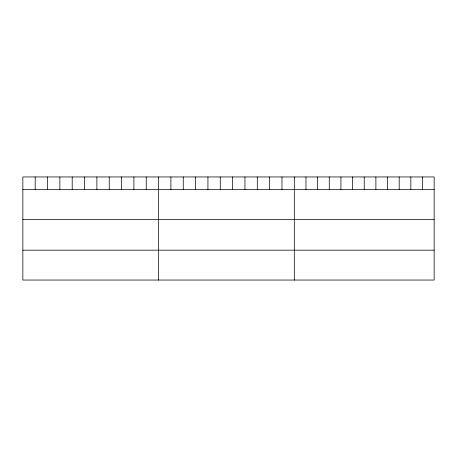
<?xml version="1.0" encoding="UTF-8"?>
<svg xmlns="http://www.w3.org/2000/svg" width="457" height="457" viewBox="0 0 457 457"><rect width="100%" height="100%" fill="white"/><g stroke="black" fill="none" stroke-linecap="round" stroke-linejoin="round"><path stroke-width="0.69" d="M434.15 189.506L434.15 280.05L22.85 280.05L22.85 176.95L434.15 176.95L434.15 189.506L22.85 189.506M22.85 219.389L434.15 219.389M22.85 250.173L434.15 250.173M422.497 176.95L422.497 189.506M410.843 176.95L410.843 189.506M399.19 176.95L399.19 189.506M387.536 176.95L387.536 189.506M375.883 176.95L375.883 189.506M364.229 176.95L364.229 189.506M352.576 176.95L352.576 189.506M340.922 176.95L340.922 189.506M329.269 176.95L329.269 189.506M317.615 176.95L317.615 189.506M305.962 176.95L305.962 189.506M294.308 176.95L294.308 280.05M281.969 176.95L281.969 189.506M269.63 176.95L269.63 189.506M257.291 176.95L257.291 189.506M244.952 176.95L244.952 189.506M232.613 176.95L232.613 189.506M220.274 176.95L220.274 189.506M207.935 176.95L207.935 189.506M195.596 176.95L195.596 189.506M183.257 176.95L183.257 189.506M170.918 176.95L170.918 189.506M158.579 176.95L158.579 280.05M146.24 176.95L146.24 189.506M133.901 176.95L133.901 189.506M121.562 176.95L121.562 189.506M109.223 176.95L109.223 189.506M96.884 176.95L96.884 189.506M84.545 176.95L84.545 189.506M72.206 176.95L72.206 189.506M59.867 176.95L59.867 189.506M47.528 176.95L47.528 189.506M35.189 176.95L35.189 189.506"/></g></svg>
